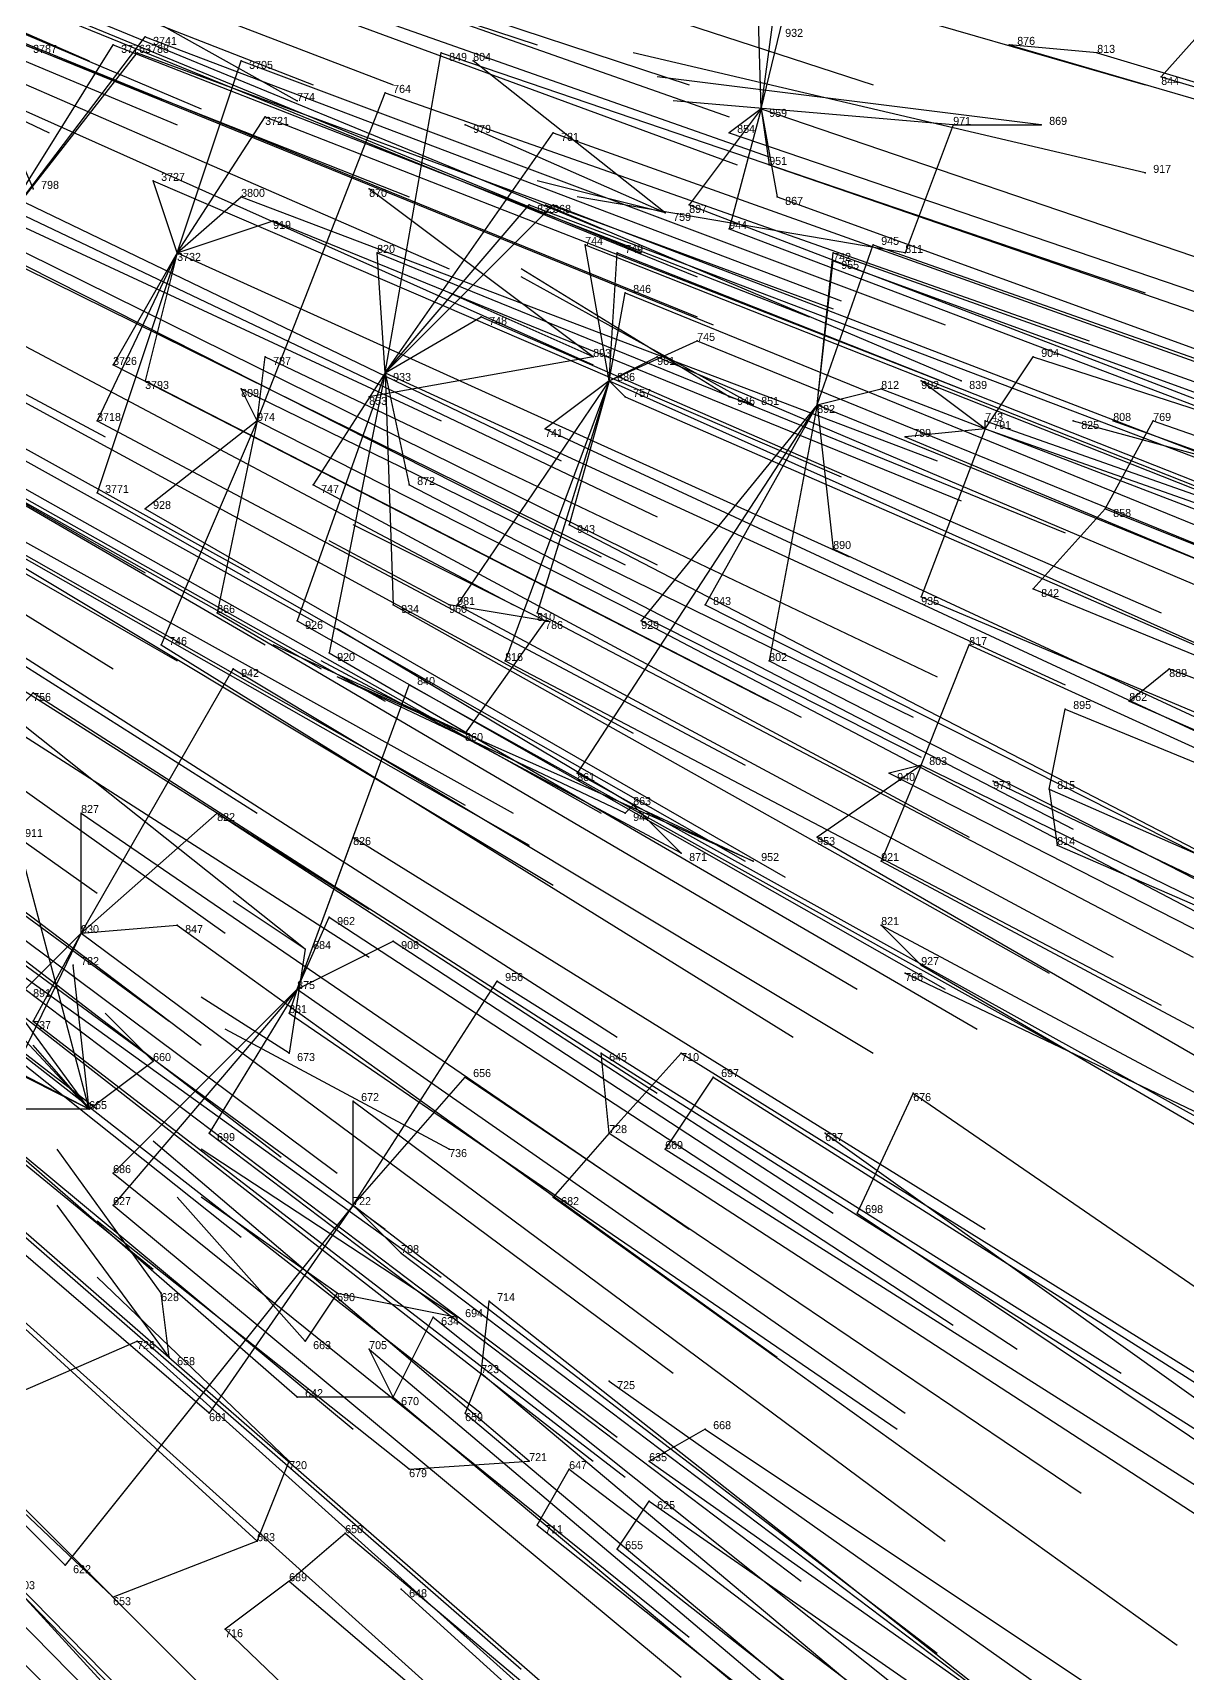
# Model space of a CAD drawing. Extents: x -0.5 to 0.59, y -0.5 to 0.58.
# Drawn here: x 0.314 to 0.4582, y -0.3285 to -0.1235 of the extents above; entities that cross this region are included whole.
import ezdxf

# ---------------------------------------------------------------- set-up
doc = ezdxf.new("R2010")
doc.units = 0
for name, color, linetype in [('Facilities', 3, 'CONTINUOUS'), ('Facilities_lines', 3, 'CONTINUOUS'), ('Normals', 1, 'CONTINUOUS'), ('Source_points', 5, 'CONTINUOUS'), ('Text', 3, 'CONTINUOUS')]:
    doc.layers.add(name, color=color, linetype=linetype)

msp = doc.modelspace()

# ---------------------------------------------------------------- linework, layer by layer
at = {"layer": 'Facilities', "color": 3}
for p in [(0.447, -0.126, -1.161), (0.405, -0.133, -1.067), (0.429, -0.135, -1.25), (0.453, -0.141, -1.25), (0.393, -0.146, -1.25), (0.332, -0.151, -0.911), (0.384, -0.164, -1.25), (0.358, -0.166, -0.987), (0.386, -0.167, -1.052), (0.43, -0.167, -1.25), (0.404, -0.17, -1.25), (0.412, -0.17, -1.114), (0.342, -0.172, -0.957), (0.444, -0.172, -1.191), (0.449, -0.172, -1.25), (0.433, -0.173, -1.166), (0.448, -0.183, -1.211), (0.378, -0.197, -1.25), (0.451, -0.207, -1.25), (0.425, -0.215, -1.191), (0.434, -0.217, -1.213), (0.441, -0.218, -1.23), (0.389, -0.22, -1.25), (0.32, -0.236, -0.993), (0.348, -0.238, -1.25), (0.423, -0.241, -1.25), (0.425, -0.24, -1.219), (0.347, -0.243, -1.058), (0.399, -0.254, -1.183), (0.424, -0.256, -1.238), (0.321, -0.258, -1.25), (0.386, -0.261, -1.163), (0.413, -0.261, -1.221), (0.366, -0.263, -1.25), (0.354, -0.27, -1.112), (0.352, -0.281, -1.25), (0.331, -0.289, -1.25), (0.37, -0.291, -1.176), (0.386, -0.292, -1.211), (0.359, -0.294, -1.161), (0.398, -0.298, -1.244), (0.361, -0.303, -1.25), (0.377, -0.31, -1.221), (0.342, -0.312, -1.25), (0.387, -0.313, -1.245), (0.346, -0.317, -1.172), (0.36, -0.318, -1.201)]:
    msp.add_point(p, dxfattribs=at)
at = {"layer": 'Facilities_lines', "color": 3}
for p, q in [((0.405, -0.133, -1.067), (0.414, -0.096, -1.063)), ((0.405, -0.133, -1.067), (0.41, -0.096, -1.054)), ((0.405, -0.133, -1.067), (0.404, -0.101, -1.042)), ((0.297, -0.104, -1.25), (0.314, -0.143, -1.25)), ((0.297, -0.104, -1.25), (0.347, -0.132, -1.25)), ((0.463, -0.12, -1.196), (0.455, -0.129, -1.182)), ((0.309, -0.149, -0.858), (0.328, -0.124, -0.877)), ((0.309, -0.149, -0.858), (0.324, -0.125, -0.869)), ((0.447, -0.126, -1.161), (0.436, -0.125, -1.134)), ((0.309, -0.149, -0.858), (0.327, -0.126, -0.876)), ((0.332, -0.151, -0.911), (0.34, -0.127, -0.908)), ((0.358, -0.166, -0.987), (0.365, -0.126, -0.966)), ((0.393, -0.146, -1.25), (0.369, -0.127, -1.25)), ((0.342, -0.172, -0.957), (0.358, -0.131, -0.953)), ((0.405, -0.133, -1.067), (0.396, -0.145, -1.053)), ((0.405, -0.133, -1.067), (0.401, -0.136, -1.058)), ((0.405, -0.133, -1.067), (0.401, -0.148, -1.068)), ((0.405, -0.133, -1.067), (0.407, -0.144, -1.081)), ((0.405, -0.133, -1.067), (0.406, -0.14, -1.073)), ((0.332, -0.151, -0.911), (0.343, -0.134, -0.92)), ((0.393, -0.146, -1.25), (0.368, -0.135, -1.25)), ((0.429, -0.135, -1.25), (0.423, -0.151, -1.25)), ((0.429, -0.135, -1.25), (0.44, -0.135, -1.25)), ((0.358, -0.166, -0.987), (0.379, -0.136, -1.007)), ((0.332, -0.151, -0.911), (0.329, -0.142, -0.897)), ((0.384, -0.164, -1.25), (0.356, -0.143, -1.25)), ((0.332, -0.151, -0.911), (0.34, -0.144, -0.923)), ((0.358, -0.166, -0.987), (0.376, -0.145, -1.008)), ((0.358, -0.166, -0.987), (0.379, -0.145, -1.014)), ((0.332, -0.151, -0.911), (0.344, -0.147, -0.935)), ((0.332, -0.151, -0.911), (0.322, -0.172, -0.911)), ((0.332, -0.151, -0.911), (0.322, -0.181, -0.923)), ((0.332, -0.151, -0.911), (0.324, -0.165, -0.908)), ((0.332, -0.151, -0.911), (0.328, -0.167, -0.92)), ((0.358, -0.166, -0.987), (0.357, -0.151, -0.969)), ((0.386, -0.167, -1.052), (0.383, -0.15, -1.028)), ((0.386, -0.167, -1.052), (0.387, -0.151, -1.039)), ((0.412, -0.17, -1.114), (0.419, -0.15, -1.113)), ((0.412, -0.17, -1.114), (0.414, -0.151, -1.101)), ((0.412, -0.17, -1.114), (0.414, -0.152, -1.104)), ((0.386, -0.167, -1.052), (0.388, -0.156, -1.046)), ((0.358, -0.166, -0.987), (0.37, -0.159, -1.008)), ((0.342, -0.172, -0.957), (0.343, -0.164, -0.951)), ((0.384, -0.164, -1.25), (0.356, -0.169, -1.25)), ((0.386, -0.167, -1.052), (0.397, -0.162, -1.071)), ((0.386, -0.167, -1.052), (0.392, -0.164, -1.061)), ((0.433, -0.173, -1.166), (0.439, -0.164, -1.171)), ((0.358, -0.166, -0.987), (0.347, -0.197, -0.999)), ((0.358, -0.166, -0.987), (0.349, -0.18, -0.982)), ((0.358, -0.166, -0.987), (0.351, -0.201, -1.012)), ((0.358, -0.166, -0.987), (0.361, -0.18, -1.008)), ((0.358, -0.166, -0.987), (0.359, -0.195, -1.022)), ((0.342, -0.172, -0.957), (0.34, -0.168, -0.948)), ((0.386, -0.167, -1.052), (0.367, -0.195, -1.038)), ((0.386, -0.167, -1.052), (0.373, -0.202, -1.059)), ((0.386, -0.167, -1.052), (0.377, -0.196, -1.062)), ((0.386, -0.167, -1.052), (0.378, -0.173, -1.039)), ((0.386, -0.167, -1.052), (0.381, -0.185, -1.059)), ((0.386, -0.167, -1.052), (0.388, -0.169, -1.059)), ((0.412, -0.17, -1.114), (0.42, -0.168, -1.13)), ((0.433, -0.173, -1.166), (0.425, -0.167, -1.141)), ((0.412, -0.17, -1.114), (0.382, -0.216, -1.097)), ((0.412, -0.17, -1.114), (0.39, -0.197, -1.091)), ((0.412, -0.17, -1.114), (0.398, -0.195, -1.109)), ((0.404, -0.17, -1.25), (0.401, -0.169, -1.25)), ((0.412, -0.17, -1.114), (0.406, -0.202, -1.133)), ((0.412, -0.17, -1.114), (0.414, -0.188, -1.137)), ((0.342, -0.172, -0.957), (0.328, -0.183, -0.939)), ((0.342, -0.172, -0.957), (0.33, -0.2, -0.965)), ((0.342, -0.172, -0.957), (0.337, -0.196, -0.973)), ((0.433, -0.173, -1.166), (0.433, -0.172, -1.164)), ((0.448, -0.183, -1.211), (0.454, -0.172, -1.212)), ((0.433, -0.173, -1.166), (0.423, -0.174, -1.144)), ((0.433, -0.173, -1.166), (0.425, -0.194, -1.167)), ((0.448, -0.183, -1.211), (0.439, -0.193, -1.199)), ((0.378, -0.197, -1.25), (0.366, -0.195, -1.25)), ((0.378, -0.197, -1.25), (0.368, -0.211, -1.25)), ((0.425, -0.215, -1.191), (0.431, -0.2, -1.187)), ((0.32, -0.236, -0.993), (0.339, -0.203, -0.988)), ((0.347, -0.243, -1.058), (0.361, -0.205, -1.038)), ((0.451, -0.207, -1.25), (0.456, -0.203, -1.247)), ((0.283, -0.239, -0.925), (0.314, -0.206, -0.939)), ((0.348, -0.238, -1.25), (0.309, -0.207, -1.25)), ((0.441, -0.218, -1.23), (0.443, -0.208, -1.224)), ((0.321, -0.258, -1.25), (0.278, -0.212, -1.25)), ((0.425, -0.215, -1.191), (0.412, -0.224, -1.172)), ((0.425, -0.215, -1.191), (0.42, -0.227, -1.192)), ((0.425, -0.215, -1.191), (0.421, -0.216, -1.184)), ((0.441, -0.218, -1.23), (0.442, -0.225, -1.238)), ((0.32, -0.236, -0.993), (0.32, -0.221, -0.971)), ((0.32, -0.236, -0.993), (0.337, -0.221, -1.006)), ((0.389, -0.22, -1.25), (0.388, -0.221, -1.25)), ((0.389, -0.22, -1.25), (0.395, -0.226, -1.25)), ((0.389, -0.22, -1.25), (0.404, -0.227, -1.25)), ((0.321, -0.258, -1.25), (0.312, -0.224, -1.25)), ((0.347, -0.243, -1.058), (0.354, -0.224, -1.047)), ((0.321, -0.258, -1.25), (0.299, -0.228, -1.25)), ((0.32, -0.236, -0.993), (0.332, -0.235, -1.017)), ((0.347, -0.243, -1.058), (0.351, -0.234, -1.056)), ((0.425, -0.24, -1.219), (0.42, -0.235, -1.203)), ((0.32, -0.236, -0.993), (0.305, -0.267, -1.012)), ((0.32, -0.236, -0.993), (0.311, -0.245, -0.99)), ((0.32, -0.236, -0.993), (0.313, -0.243, -0.991)), ((0.32, -0.236, -0.993), (0.314, -0.247, -0.999)), ((0.347, -0.243, -1.058), (0.359, -0.237, -1.076)), ((0.348, -0.238, -1.25), (0.346, -0.251, -1.25)), ((0.321, -0.258, -1.25), (0.319, -0.24, -1.25)), ((0.321, -0.258, -1.25), (0.289, -0.242, -1.25)), ((0.321, -0.258, -1.25), (0.292, -0.243, -1.25)), ((0.347, -0.243, -1.058), (0.324, -0.27, -1.054)), ((0.347, -0.243, -1.058), (0.324, -0.266, -1.046)), ((0.347, -0.243, -1.058), (0.336, -0.261, -1.064)), ((0.347, -0.243, -1.058), (0.346, -0.246, -1.06)), ((0.354, -0.27, -1.112), (0.372, -0.242, -1.109)), ((0.321, -0.258, -1.25), (0.329, -0.252, -1.25)), ((0.386, -0.261, -1.163), (0.385, -0.251, -1.15)), ((0.386, -0.261, -1.163), (0.395, -0.251, -1.169)), ((0.354, -0.27, -1.112), (0.368, -0.254, -1.119)), ((0.399, -0.254, -1.183), (0.393, -0.263, -1.181)), ((0.424, -0.256, -1.238), (0.417, -0.271, -1.244)), ((0.321, -0.258, -1.25), (0.296, -0.258, -1.25)), ((0.354, -0.27, -1.112), (0.354, -0.257, -1.093)), ((0.386, -0.261, -1.163), (0.379, -0.269, -1.163)), ((0.354, -0.27, -1.112), (0.318, -0.315, -1.12)), ((0.354, -0.27, -1.112), (0.336, -0.296, -1.119)), ((0.354, -0.27, -1.112), (0.36, -0.276, -1.132)), ((0.331, -0.289, -1.25), (0.33, -0.281, -1.25)), ((0.352, -0.281, -1.25), (0.348, -0.287, -1.25)), ((0.352, -0.281, -1.25), (0.367, -0.284, -1.25)), ((0.37, -0.291, -1.176), (0.371, -0.282, -1.166)), ((0.359, -0.294, -1.161), (0.364, -0.284, -1.155)), ((0.304, -0.297, -1.062), (0.327, -0.287, -1.087)), ((0.359, -0.294, -1.161), (0.356, -0.288, -1.144)), ((0.37, -0.291, -1.176), (0.368, -0.296, -1.181)), ((0.359, -0.294, -1.161), (0.347, -0.294, -1.137)), ((0.398, -0.298, -1.244), (0.391, -0.302, -1.25)), ((0.342, -0.312, -1.25), (0.346, -0.302, -1.25)), ((0.361, -0.303, -1.25), (0.376, -0.302, -1.25)), ((0.377, -0.31, -1.221), (0.381, -0.303, -1.216)), ((0.387, -0.313, -1.245), (0.391, -0.307, -1.243)), ((0.346, -0.317, -1.172), (0.353, -0.311, -1.175)), ((0.342, -0.312, -1.25), (0.324, -0.319, -1.25)), ((0.346, -0.317, -1.172), (0.338, -0.323, -1.169))]:
    msp.add_line(p, q, dxfattribs=at)
at = {"layer": 'Normals', "color": 1}
for p, q in [((0.236, -0.09, -0.631), (0.321, -0.127, -0.595)), ((0.232, -0.096, -0.629), (0.316, -0.136, -0.592)), ((0.262, -0.096, -0.699), (0.349, -0.13, -0.662)), ((0.289, -0.096, -0.761), (0.377, -0.125, -0.723)), ((0.25, -0.097, -0.67), (0.335, -0.133, -0.633)), ((0.273, -0.097, -0.723), (0.359, -0.13, -0.685)), ((0.246, -0.099, -0.664), (0.332, -0.135, -0.627)), ((0.308, -0.101, -0.811), (0.396, -0.13, -0.773)), ((0.33, -0.101, -0.863), (0.419, -0.13, -0.827)), ((0.313, -0.103, -0.825), (0.401, -0.134, -0.788)), ((0.363, -0.104, -0.946), (0.453, -0.13, -0.908)), ((0.315, -0.108, -0.832), (0.402, -0.14, -0.795)), ((0.318, -0.108, -0.84), (0.406, -0.139, -0.803)), ((0.275, -0.11, -0.74), (0.361, -0.144, -0.702)), ((0.3, -0.113, -0.801), (0.385, -0.148, -0.762)), ((0.281, -0.116, -0.76), (0.366, -0.153, -0.722)), ((0.305, -0.116, -0.815), (0.39, -0.151, -0.778)), ((0.311, -0.119, -0.831), (0.397, -0.154, -0.794)), ((0.311, -0.124, -0.837), (0.397, -0.159, -0.799)), ((0.313, -0.125, -0.843), (0.399, -0.16, -0.806)), ((0.324, -0.125, -0.869), (0.411, -0.159, -0.833)), ((0.328, -0.124, -0.877), (0.415, -0.157, -0.84)), ((0.436, -0.125, -1.134), (0.525, -0.151, -1.097)), ((0.299, -0.127, -0.813), (0.384, -0.165, -0.775)), ((0.327, -0.126, -0.876), (0.414, -0.158, -0.84)), ((0.34, -0.127, -0.908), (0.428, -0.16, -0.872)), ((0.365, -0.126, -0.966), (0.453, -0.156, -0.929)), ((0.369, -0.127, -1.25), (0.369, -0.127, -1.15)), ((0.453, -0.141, -1.25), (0.389, -0.126, -1.175)), ((0.447, -0.126, -1.161), (0.54, -0.154, -1.136)), ((0.44, -0.135, -1.25), (0.392, -0.129, -1.163)), ((0.455, -0.129, -1.182), (0.549, -0.157, -1.163)), ((0.241, -0.13, -0.686), (0.323, -0.174, -0.648)), ((0.358, -0.131, -0.953), (0.446, -0.162, -0.916)), ((0.281, -0.133, -0.778), (0.365, -0.172, -0.739)), ((0.347, -0.132, -1.25), (0.347, -0.132, -1.15)), ((0.429, -0.135, -1.25), (0.394, -0.132, -1.156)), ((0.405, -0.133, -1.067), (0.493, -0.163, -1.029)), ((0.343, -0.134, -0.92), (0.43, -0.168, -0.884)), ((0.368, -0.135, -1.25), (0.368, -0.135, -1.15)), ((0.297, -0.137, -0.817), (0.38, -0.177, -0.78)), ((0.379, -0.136, -1.007), (0.466, -0.167, -0.969)), ((0.401, -0.136, -1.058), (0.489, -0.166, -1.021)), ((0.406, -0.14, -1.073), (0.493, -0.17, -1.036)), ((0.314, -0.143, -1.25), (0.314, -0.143, -1.15)), ((0.329, -0.142, -0.897), (0.415, -0.179, -0.86)), ((0.356, -0.143, -1.25), (0.356, -0.143, -1.15)), ((0.393, -0.146, -1.25), (0.377, -0.142, -1.151)), ((0.248, -0.145, -0.719), (0.328, -0.191, -0.68)), ((0.308, -0.144, -0.85), (0.392, -0.184, -0.812)), ((0.34, -0.144, -0.923), (0.427, -0.177, -0.886)), ((0.376, -0.145, -1.008), (0.463, -0.178, -0.971)), ((0.43, -0.167, -1.25), (0.378, -0.145, -1.167)), ((0.379, -0.145, -1.014), (0.465, -0.178, -0.976)), ((0.423, -0.151, -1.25), (0.382, -0.144, -1.159)), ((0.396, -0.145, -1.053), (0.482, -0.178, -1.015)), ((0.407, -0.144, -1.081), (0.495, -0.176, -1.043)), ((0.26, -0.146, -0.746), (0.341, -0.191, -0.708)), ((0.302, -0.147, -0.841), (0.385, -0.189, -0.804)), ((0.344, -0.147, -0.935), (0.43, -0.182, -0.899)), ((0.305, -0.149, -0.848), (0.388, -0.19, -0.81)), ((0.309, -0.149, -0.858), (0.392, -0.19, -0.82)), ((0.401, -0.148, -1.068), (0.488, -0.181, -1.031)), ((0.291, -0.151, -0.821), (0.374, -0.195, -0.784)), ((0.332, -0.151, -0.911), (0.416, -0.189, -0.874)), ((0.357, -0.151, -0.969), (0.443, -0.186, -0.932)), ((0.383, -0.15, -1.028), (0.469, -0.184, -0.99)), ((0.387, -0.151, -1.039), (0.473, -0.185, -1)), ((0.414, -0.151, -1.101), (0.501, -0.182, -1.064)), ((0.419, -0.15, -1.113), (0.507, -0.181, -1.077)), ((0.268, -0.152, -0.772), (0.349, -0.197, -0.734)), ((0.401, -0.169, -1.25), (0.375, -0.153, -1.155)), ((0.414, -0.152, -1.104), (0.502, -0.184, -1.067)), ((0.245, -0.154, -0.725), (0.324, -0.203, -0.686)), ((0.264, -0.154, -0.763), (0.343, -0.2, -0.725)), ((0.404, -0.17, -1.25), (0.375, -0.154, -1.156)), ((0.252, -0.156, -0.74), (0.332, -0.202, -0.702)), ((0.384, -0.164, -1.25), (0.366, -0.156, -1.152)), ((0.388, -0.156, -1.046), (0.474, -0.191, -1.008)), ((0.27, -0.158, -0.781), (0.35, -0.203, -0.742)), ((0.37, -0.159, -1.008), (0.455, -0.196, -0.97)), ((0.278, -0.162, -0.804), (0.358, -0.207, -0.766)), ((0.343, -0.164, -0.951), (0.427, -0.204, -0.914)), ((0.392, -0.164, -1.061), (0.477, -0.2, -1.024)), ((0.397, -0.162, -1.071), (0.483, -0.197, -1.033)), ((0.439, -0.164, -1.171), (0.532, -0.194, -1.15)), ((0.324, -0.165, -0.908), (0.406, -0.207, -0.87)), ((0.358, -0.166, -0.987), (0.443, -0.205, -0.95)), ((0.308, -0.167, -0.876), (0.389, -0.211, -0.838)), ((0.328, -0.167, -0.92), (0.41, -0.209, -0.882)), ((0.34, -0.168, -0.948), (0.424, -0.209, -0.912)), ((0.386, -0.167, -1.052), (0.471, -0.205, -1.015)), ((0.42, -0.168, -1.13), (0.506, -0.201, -1.093)), ((0.425, -0.167, -1.141), (0.511, -0.201, -1.104)), ((0.356, -0.169, -1.25), (0.356, -0.169, -1.15)), ((0.388, -0.169, -1.059), (0.473, -0.206, -1.021)), ((0.412, -0.17, -1.114), (0.498, -0.205, -1.077)), ((0.263, -0.171, -0.786), (0.342, -0.221, -0.748)), ((0.322, -0.172, -0.911), (0.403, -0.215, -0.874)), ((0.342, -0.172, -0.957), (0.425, -0.214, -0.92)), ((0.433, -0.172, -1.164), (0.524, -0.204, -1.139)), ((0.444, -0.172, -1.191), (0.54, -0.198, -1.181)), ((0.449, -0.172, -1.25), (0.527, -0.2, -1.306)), ((0.454, -0.172, -1.212), (0.548, -0.205, -1.216)), ((0.287, -0.174, -0.84), (0.368, -0.22, -0.802)), ((0.378, -0.173, -1.039), (0.462, -0.212, -1.001)), ((0.423, -0.174, -1.144), (0.509, -0.21, -1.107)), ((0.433, -0.173, -1.166), (0.524, -0.205, -1.141)), ((0.293, -0.176, -0.855), (0.374, -0.221, -0.817)), ((0.305, -0.176, -0.88), (0.385, -0.221, -0.842)), ((0.247, -0.178, -0.76), (0.322, -0.231, -0.722)), ((0.295, -0.179, -0.863), (0.376, -0.225, -0.826)), ((0.349, -0.18, -0.982), (0.431, -0.224, -0.945)), ((0.361, -0.18, -1.008), (0.444, -0.223, -0.972)), ((0.262, -0.182, -0.799), (0.338, -0.236, -0.762)), ((0.299, -0.182, -0.875), (0.379, -0.23, -0.838)), ((0.322, -0.181, -0.923), (0.403, -0.227, -0.887)), ((0.277, -0.183, -0.83), (0.356, -0.233, -0.794)), ((0.328, -0.183, -0.939), (0.408, -0.229, -0.901)), ((0.448, -0.183, -1.211), (0.541, -0.22, -1.219)), ((0.378, -0.197, -1.25), (0.354, -0.185, -1.154)), ((0.381, -0.185, -1.059), (0.464, -0.228, -1.023)), ((0.366, -0.195, -1.25), (0.351, -0.187, -1.152)), ((0.414, -0.188, -1.137), (0.498, -0.227, -1.1)), ((0.278, -0.189, -0.84), (0.356, -0.239, -0.803)), ((0.256, -0.192, -0.8), (0.331, -0.247, -0.763)), ((0.261, -0.194, -0.813), (0.335, -0.25, -0.776)), ((0.425, -0.194, -1.167), (0.513, -0.231, -1.139)), ((0.439, -0.193, -1.199), (0.532, -0.231, -1.193)), ((0.337, -0.196, -0.973), (0.417, -0.243, -0.936)), ((0.359, -0.195, -1.022), (0.441, -0.241, -0.986)), ((0.367, -0.195, -1.038), (0.449, -0.239, -1.002)), ((0.377, -0.196, -1.062), (0.459, -0.239, -1.026)), ((0.398, -0.195, -1.109), (0.481, -0.237, -1.071)), ((0.347, -0.197, -0.999), (0.428, -0.243, -0.962)), ((0.389, -0.22, -1.25), (0.352, -0.198, -1.16)), ((0.39, -0.197, -1.091), (0.472, -0.24, -1.054)), ((0.309, -0.199, -0.918), (0.387, -0.249, -0.881)), ((0.33, -0.2, -0.965), (0.409, -0.249, -0.927)), ((0.368, -0.211, -1.25), (0.344, -0.2, -1.154)), ((0.431, -0.2, -1.187), (0.521, -0.241, -1.174)), ((0.248, -0.201, -0.798), (0.322, -0.258, -0.761)), ((0.395, -0.226, -1.25), (0.35, -0.202, -1.164)), ((0.351, -0.201, -1.012), (0.432, -0.248, -0.976)), ((0.373, -0.202, -1.059), (0.455, -0.245, -1.023)), ((0.406, -0.202, -1.133), (0.488, -0.244, -1.096)), ((0.339, -0.203, -0.988), (0.419, -0.251, -0.951)), ((0.388, -0.221, -1.25), (0.352, -0.204, -1.158)), ((0.404, -0.227, -1.25), (0.352, -0.204, -1.168)), ((0.361, -0.205, -1.038), (0.442, -0.25, -1.001)), ((0.456, -0.203, -1.247), (0.54, -0.234, -1.291)), ((0.314, -0.206, -0.939), (0.392, -0.256, -0.902)), ((0.451, -0.207, -1.25), (0.528, -0.241, -1.305)), ((0.272, -0.208, -0.855), (0.345, -0.264, -0.817)), ((0.443, -0.208, -1.224), (0.533, -0.245, -1.249)), ((0.277, -0.21, -0.869), (0.352, -0.266, -0.832)), ((0.425, -0.215, -1.191), (0.515, -0.259, -1.187)), ((0.267, -0.216, -0.86), (0.34, -0.274, -0.823)), ((0.382, -0.216, -1.097), (0.463, -0.261, -1.06)), ((0.421, -0.216, -1.184), (0.509, -0.261, -1.17)), ((0.434, -0.217, -1.213), (0.524, -0.26, -1.216)), ((0.257, -0.219, -0.844), (0.329, -0.278, -0.807)), ((0.283, -0.218, -0.894), (0.358, -0.273, -0.857)), ((0.441, -0.218, -1.23), (0.527, -0.256, -1.265)), ((0.32, -0.221, -0.971), (0.396, -0.273, -0.934)), ((0.337, -0.221, -1.006), (0.414, -0.271, -0.969)), ((0.29, -0.225, -0.917), (0.365, -0.279, -0.881)), ((0.354, -0.224, -1.047), (0.433, -0.273, -1.011)), ((0.412, -0.224, -1.172), (0.495, -0.272, -1.144)), ((0.442, -0.225, -1.238), (0.527, -0.262, -1.273)), ((0.42, -0.227, -1.192), (0.508, -0.274, -1.188)), ((0.347, -0.294, -1.137), (0.277, -0.233, -1.174)), ((0.348, -0.238, -1.25), (0.339, -0.232, -1.151)), ((0.336, -0.296, -1.119), (0.265, -0.235, -1.156)), ((0.332, -0.235, -1.017), (0.407, -0.289, -0.98)), ((0.351, -0.234, -1.056), (0.429, -0.285, -1.019)), ((0.42, -0.235, -1.203), (0.508, -0.282, -1.203)), ((0.32, -0.236, -0.993), (0.394, -0.291, -0.956)), ((0.359, -0.237, -1.076), (0.437, -0.288, -1.039)), ((0.283, -0.239, -0.925), (0.354, -0.298, -0.888)), ((0.297, -0.239, -0.952), (0.37, -0.296, -0.915)), ((0.319, -0.24, -1.25), (0.319, -0.24, -1.15)), ((0.423, -0.241, -1.25), (0.492, -0.274, -1.315)), ((0.425, -0.24, -1.219), (0.509, -0.289, -1.242)), ((0.313, -0.243, -0.991), (0.387, -0.299, -0.954)), ((0.347, -0.243, -1.058), (0.423, -0.296, -1.021)), ((0.372, -0.242, -1.109), (0.45, -0.291, -1.072)), ((0.311, -0.245, -0.99), (0.384, -0.302, -0.952)), ((0.329, -0.252, -1.25), (0.323, -0.246, -1.15)), ((0.346, -0.251, -1.25), (0.335, -0.244, -1.151)), ((0.346, -0.246, -1.06), (0.422, -0.298, -1.023)), ((0.314, -0.247, -0.999), (0.388, -0.304, -0.962)), ((0.366, -0.263, -1.25), (0.338, -0.248, -1.155)), ((0.318, -0.315, -1.12), (0.253, -0.25, -1.157)), ((0.321, -0.258, -1.25), (0.314, -0.25, -1.151)), ((0.385, -0.251, -1.15), (0.464, -0.301, -1.113)), ((0.395, -0.251, -1.169), (0.477, -0.302, -1.145)), ((0.368, -0.254, -1.119), (0.445, -0.306, -1.081)), ((0.399, -0.254, -1.183), (0.481, -0.306, -1.16)), ((0.424, -0.256, -1.238), (0.504, -0.311, -1.26)), ((0.354, -0.257, -1.093), (0.428, -0.312, -1.055)), ((0.376, -0.302, -1.25), (0.329, -0.262, -1.171)), ((0.336, -0.261, -1.064), (0.41, -0.317, -1.027)), ((0.386, -0.261, -1.163), (0.466, -0.313, -1.135)), ((0.413, -0.261, -1.221), (0.494, -0.319, -1.231)), ((0.33, -0.281, -1.25), (0.317, -0.263, -1.153)), ((0.367, -0.284, -1.25), (0.335, -0.263, -1.158)), ((0.393, -0.263, -1.181), (0.475, -0.315, -1.16)), ((0.324, -0.266, -1.046), (0.396, -0.324, -1.009)), ((0.305, -0.267, -1.012), (0.375, -0.328, -0.975)), ((0.308, -0.269, -1.022), (0.378, -0.33, -0.985)), ((0.331, -0.289, -1.25), (0.317, -0.27, -1.153)), ((0.324, -0.27, -1.054), (0.395, -0.329, -1.016)), ((0.348, -0.287, -1.25), (0.332, -0.269, -1.153)), ((0.352, -0.281, -1.25), (0.335, -0.269, -1.152)), ((0.354, -0.27, -1.112), (0.427, -0.326, -1.074)), ((0.379, -0.269, -1.163), (0.457, -0.325, -1.133)), ((0.361, -0.303, -1.25), (0.322, -0.272, -1.163)), ((0.417, -0.271, -1.244), (0.496, -0.324, -1.275)), ((0.334, -0.344, -1.199), (0.264, -0.273, -1.204)), ((0.3, -0.273, -1.014), (0.369, -0.335, -0.976)), ((0.351, -0.346, -1.232), (0.281, -0.276, -1.219)), ((0.36, -0.276, -1.132), (0.434, -0.332, -1.095)), ((0.342, -0.312, -1.25), (0.307, -0.28, -1.162)), ((0.346, -0.302, -1.25), (0.322, -0.279, -1.156)), ((0.345, -0.354, -1.236), (0.278, -0.281, -1.22)), ((0.371, -0.282, -1.166), (0.447, -0.342, -1.142)), ((0.364, -0.284, -1.155), (0.438, -0.343, -1.123)), ((0.327, -0.287, -1.087), (0.396, -0.349, -1.05)), ((0.356, -0.288, -1.144), (0.427, -0.348, -1.107)), ((0.286, -0.291, -1.02), (0.351, -0.357, -0.982)), ((0.37, -0.291, -1.176), (0.445, -0.354, -1.158)), ((0.386, -0.292, -1.211), (0.468, -0.35, -1.206)), ((0.359, -0.294, -1.161), (0.433, -0.356, -1.134)), ((0.368, -0.296, -1.181), (0.443, -0.359, -1.162)), ((0.284, -0.298, -1.029), (0.349, -0.364, -0.991)), ((0.398, -0.298, -1.244), (0.479, -0.352, -1.27)), ((0.324, -0.319, -1.25), (0.305, -0.301, -1.154)), ((0.381, -0.303, -1.216), (0.46, -0.363, -1.217)), ((0.391, -0.302, -1.25), (0.462, -0.352, -1.299)), ((0.391, -0.307, -1.243), (0.463, -0.357, -1.292)), ((0.353, -0.311, -1.175), (0.428, -0.374, -1.155)), ((0.377, -0.31, -1.221), (0.455, -0.372, -1.231)), ((0.387, -0.313, -1.245), (0.461, -0.371, -1.279)), ((0.311, -0.317, -1.111), (0.376, -0.384, -1.074)), ((0.346, -0.317, -1.172), (0.42, -0.38, -1.15)), ((0.36, -0.318, -1.201), (0.434, -0.385, -1.194)), ((0.338, -0.323, -1.169), (0.409, -0.391, -1.149))]:
    msp.add_line(p, q, dxfattribs=at)
at = {"layer": 'Source_points', "color": 5}
for p in [(0.324, -0.125, -0.869), (0.328, -0.124, -0.877), (0.436, -0.125, -1.134), (0.327, -0.126, -0.876), (0.34, -0.127, -0.908), (0.365, -0.126, -0.966), (0.369, -0.127, -1.25), (0.455, -0.129, -1.182), (0.358, -0.131, -0.953), (0.347, -0.132, -1.25), (0.343, -0.134, -0.92), (0.368, -0.135, -1.25), (0.44, -0.135, -1.25), (0.379, -0.136, -1.007), (0.401, -0.136, -1.058), (0.406, -0.14, -1.073), (0.314, -0.143, -1.25), (0.329, -0.142, -0.897), (0.356, -0.143, -1.25), (0.34, -0.144, -0.923), (0.376, -0.145, -1.008), (0.379, -0.145, -1.014), (0.396, -0.145, -1.053), (0.407, -0.144, -1.081), (0.344, -0.147, -0.935), (0.401, -0.148, -1.068), (0.357, -0.151, -0.969), (0.383, -0.15, -1.028), (0.387, -0.151, -1.039), (0.414, -0.151, -1.101), (0.419, -0.15, -1.113), (0.423, -0.151, -1.25), (0.414, -0.152, -1.104), (0.388, -0.156, -1.046), (0.37, -0.159, -1.008), (0.343, -0.164, -0.951), (0.392, -0.164, -1.061), (0.397, -0.162, -1.071), (0.439, -0.164, -1.171), (0.324, -0.165, -0.908), (0.328, -0.167, -0.92), (0.34, -0.168, -0.948), (0.42, -0.168, -1.13), (0.425, -0.167, -1.141), (0.356, -0.169, -1.25), (0.388, -0.169, -1.059), (0.401, -0.169, -1.25), (0.322, -0.172, -0.911), (0.433, -0.172, -1.164), (0.454, -0.172, -1.212), (0.378, -0.173, -1.039), (0.423, -0.174, -1.144), (0.349, -0.18, -0.982), (0.361, -0.18, -1.008), (0.322, -0.181, -0.923), (0.328, -0.183, -0.939), (0.381, -0.185, -1.059), (0.414, -0.188, -1.137), (0.425, -0.194, -1.167), (0.439, -0.193, -1.199), (0.337, -0.196, -0.973), (0.359, -0.195, -1.022), (0.366, -0.195, -1.25), (0.367, -0.195, -1.038), (0.377, -0.196, -1.062), (0.398, -0.195, -1.109), (0.347, -0.197, -0.999), (0.39, -0.197, -1.091), (0.33, -0.2, -0.965), (0.431, -0.2, -1.187), (0.351, -0.201, -1.012), (0.373, -0.202, -1.059), (0.406, -0.202, -1.133), (0.339, -0.203, -0.988), (0.361, -0.205, -1.038), (0.456, -0.203, -1.247), (0.314, -0.206, -0.939), (0.443, -0.208, -1.224), (0.368, -0.211, -1.25), (0.382, -0.216, -1.097), (0.421, -0.216, -1.184), (0.32, -0.221, -0.971), (0.337, -0.221, -1.006), (0.388, -0.221, -1.25), (0.354, -0.224, -1.047), (0.412, -0.224, -1.172), (0.442, -0.225, -1.238), (0.395, -0.226, -1.25), (0.404, -0.227, -1.25), (0.42, -0.227, -1.192), (0.332, -0.235, -1.017), (0.351, -0.234, -1.056), (0.42, -0.235, -1.203), (0.359, -0.237, -1.076), (0.319, -0.24, -1.25), (0.372, -0.242, -1.109), (0.346, -0.246, -1.06), (0.314, -0.247, -0.999), (0.329, -0.252, -1.25), (0.346, -0.251, -1.25), (0.385, -0.251, -1.15), (0.395, -0.251, -1.169), (0.368, -0.254, -1.119), (0.354, -0.257, -1.093), (0.336, -0.261, -1.064), (0.393, -0.263, -1.181), (0.324, -0.266, -1.046), (0.324, -0.27, -1.054), (0.379, -0.269, -1.163), (0.417, -0.271, -1.244), (0.36, -0.276, -1.132), (0.33, -0.281, -1.25), (0.371, -0.282, -1.166), (0.364, -0.284, -1.155), (0.367, -0.284, -1.25), (0.327, -0.287, -1.087), (0.348, -0.287, -1.25), (0.356, -0.288, -1.144), (0.347, -0.294, -1.137), (0.336, -0.296, -1.119), (0.368, -0.296, -1.181), (0.346, -0.302, -1.25), (0.376, -0.302, -1.25), (0.381, -0.303, -1.216), (0.391, -0.302, -1.25), (0.391, -0.307, -1.243), (0.353, -0.311, -1.175), (0.318, -0.315, -1.12), (0.324, -0.319, -1.25), (0.338, -0.323, -1.169)]:
    msp.add_point(p, dxfattribs=at)

# ---------------------------------------------------------------- texts
at = {"layer": 'Text', "color": 3}
for s, p in [('932', (0.408, -0.124, -1.25)), ('3787', (0.314, -0.126, -0.843)), ('3776', (0.325, -0.126, -0.869)), ('3788', (0.328, -0.126, -0.876)), ('3741', (0.329, -0.125, -0.877)), ('876', (0.437, -0.125, -1.134)), ('813', (0.447, -0.126, -1.161)), ('3705', (0.341, -0.128, -0.908)), ('849', (0.366, -0.127, -0.966)), ('804', (0.369, -0.127, -1.25)), ('844', (0.455, -0.13, -1.182)), ('774', (0.347, -0.132, -1.25)), ('764', (0.359, -0.131, -0.953)), ('959', (0.406, -0.134, -1.067)), ('3721', (0.343, -0.135, -0.92)), ('979', (0.369, -0.136, -1.25)), ('854', (0.402, -0.136, -1.058)), ('971', (0.429, -0.135, -1.25)), ('869', (0.441, -0.135, -1.25)), ('781', (0.38, -0.137, -1.007)), ('951', (0.406, -0.14, -1.073)), ('3727', (0.33, -0.142, -0.897)), ('917', (0.454, -0.141, -1.25)), ('798', (0.315, -0.143, -1.25)), ('3800', (0.34, -0.144, -0.923)), ('870', (0.356, -0.144, -1.25)), ('835', (0.377, -0.146, -1.008)), ('968', (0.379, -0.146, -1.014)), ('897', (0.396, -0.146, -1.053)), ('867', (0.408, -0.145, -1.081)), ('919', (0.344, -0.148, -0.935)), ('759', (0.394, -0.147, -1.25)), ('944', (0.401, -0.148, -1.068)), ('744', (0.383, -0.15, -1.028)), ('945', (0.42, -0.15, -1.113)), ('3732', (0.332, -0.152, -0.911)), ('820', (0.357, -0.151, -0.969)), ('749', (0.388, -0.151, -1.039)), ('742', (0.414, -0.152, -1.101)), ('811', (0.423, -0.151, -1.25)), ('955', (0.415, -0.153, -1.104)), ('846', (0.389, -0.156, -1.046)), ('748', (0.371, -0.16, -1.008)), ('745', (0.397, -0.162, -1.071)), ('3726', (0.324, -0.165, -0.908)), ('787', (0.344, -0.165, -0.951)), ('893', (0.384, -0.164, -1.25)), ('961', (0.392, -0.165, -1.061)), ('904', (0.44, -0.164, -1.171)), ('933', (0.359, -0.167, -0.987)), ('886', (0.387, -0.167, -1.052)), ('3793', (0.328, -0.168, -0.92)), ('809', (0.34, -0.169, -0.948)), ('757', (0.389, -0.169, -1.059)), ('812', (0.42, -0.168, -1.13)), ('902', (0.425, -0.168, -1.141)), ('839', (0.431, -0.168, -1.25)), ('853', (0.356, -0.17, -1.25)), ('946', (0.402, -0.17, -1.25)), ('851', (0.405, -0.17, -1.25)), ('892', (0.412, -0.171, -1.114)), ('3718', (0.322, -0.172, -0.911)), ('974', (0.342, -0.172, -0.957)), ('743', (0.433, -0.172, -1.164)), ('791', (0.434, -0.173, -1.166)), ('825', (0.445, -0.173, -1.191)), ('808', (0.449, -0.172, -1.25)), ('769', (0.454, -0.172, -1.212)), ('741', (0.378, -0.174, -1.039)), ('799', (0.424, -0.174, -1.144)), ('3771', (0.323, -0.181, -0.923)), ('747', (0.35, -0.181, -0.982)), ('872', (0.362, -0.18, -1.008)), ('928', (0.329, -0.183, -0.939)), ('858', (0.449, -0.184, -1.211)), ('943', (0.382, -0.186, -1.059)), ('890', (0.414, -0.188, -1.137)), ('981', (0.367, -0.195, -1.038)), ('843', (0.399, -0.195, -1.109)), ('935', (0.425, -0.195, -1.167)), ('842', (0.44, -0.194, -1.199)), ('866', (0.337, -0.196, -0.973)), ('934', (0.36, -0.196, -1.022)), ('960', (0.366, -0.196, -1.25)), ('810', (0.377, -0.197, -1.062)), ('926', (0.348, -0.198, -0.999)), ('786', (0.378, -0.198, -1.25)), ('929', (0.39, -0.198, -1.091)), ('746', (0.331, -0.2, -0.965)), ('817', (0.431, -0.2, -1.187)), ('920', (0.352, -0.202, -1.012)), ('816', (0.373, -0.202, -1.059)), ('802', (0.406, -0.202, -1.133)), ('942', (0.34, -0.204, -0.988)), ('840', (0.362, -0.205, -1.038)), ('889', (0.456, -0.204, -1.247)), ('756', (0.314, -0.207, -0.939)), ('895', (0.444, -0.208, -1.224)), ('862', (0.451, -0.207, -1.25)), ('860', (0.368, -0.212, -1.25)), ('803', (0.426, -0.215, -1.191)), ('861', (0.382, -0.217, -1.097)), ('940', (0.422, -0.217, -1.184)), ('973', (0.434, -0.218, -1.213)), ('815', (0.442, -0.218, -1.23)), ('863', (0.389, -0.22, -1.25)), ('827', (0.32, -0.221, -0.971)), ('822', (0.337, -0.222, -1.006)), ('947', (0.389, -0.222, -1.25)), ('911', (0.313, -0.224, -1.25)), ('826', (0.354, -0.225, -1.047)), ('953', (0.412, -0.225, -1.172)), ('814', (0.442, -0.225, -1.238)), ('871', (0.396, -0.227, -1.25)), ('952', (0.405, -0.227, -1.25)), ('921', (0.42, -0.227, -1.192)), ('930', (0.32, -0.236, -0.993)), ('847', (0.333, -0.236, -1.017)), ('962', (0.352, -0.235, -1.056)), ('821', (0.42, -0.235, -1.203)), ('884', (0.349, -0.238, -1.25)), ('908', (0.36, -0.238, -1.076)), ('782', (0.32, -0.24, -1.25)), ('927', (0.425, -0.24, -1.219)), ('956', (0.373, -0.242, -1.109)), ('766', (0.423, -0.242, -1.25)), ('891', (0.314, -0.244, -0.991)), ('875', (0.347, -0.243, -1.058)), ('831', (0.346, -0.246, -1.06)), ('737', (0.314, -0.248, -0.999)), ('660', (0.329, -0.252, -1.25)), ('673', (0.347, -0.252, -1.25)), ('645', (0.386, -0.252, -1.15)), ('710', (0.395, -0.252, -1.169)), ('656', (0.369, -0.254, -1.119)), ('697', (0.4, -0.254, -1.183)), ('672', (0.355, -0.257, -1.093)), ('676', (0.424, -0.257, -1.238)), ('665', (0.321, -0.258, -1.25)), ('728', (0.386, -0.261, -1.163)), ('699', (0.337, -0.262, -1.064)), ('669', (0.393, -0.263, -1.181)), ('637', (0.413, -0.262, -1.221)), ('736', (0.366, -0.264, -1.25)), ('686', (0.324, -0.266, -1.046)), ('627', (0.324, -0.27, -1.054)), ('722', (0.354, -0.27, -1.112)), ('682', (0.38, -0.27, -1.163)), ('698', (0.418, -0.271, -1.244)), ('708', (0.36, -0.276, -1.132)), ('628', (0.33, -0.282, -1.25)), ('690', (0.352, -0.282, -1.25)), ('714', (0.372, -0.282, -1.166)), ('634', (0.365, -0.285, -1.155)), ('694', (0.368, -0.284, -1.25)), ('726', (0.327, -0.288, -1.087)), ('663', (0.349, -0.288, -1.25)), ('705', (0.356, -0.288, -1.144)), ('658', (0.332, -0.29, -1.25)), ('723', (0.37, -0.291, -1.176)), ('642', (0.348, -0.294, -1.137)), ('725', (0.387, -0.293, -1.211)), ('670', (0.36, -0.295, -1.161)), ('661', (0.336, -0.297, -1.119)), ('659', (0.368, -0.297, -1.181)), ('668', (0.399, -0.298, -1.244)), ('721', (0.376, -0.302, -1.25)), ('635', (0.391, -0.302, -1.25)), ('720', (0.346, -0.303, -1.25)), ('679', (0.361, -0.304, -1.25)), ('647', (0.381, -0.303, -1.216)), ('625', (0.392, -0.308, -1.243)), ('683', (0.342, -0.312, -1.25)), ('650', (0.353, -0.311, -1.175)), ('711', (0.378, -0.311, -1.221)), ('655', (0.388, -0.313, -1.245)), ('622', (0.319, -0.316, -1.12)), ('703', (0.312, -0.318, -1.111)), ('689', (0.346, -0.317, -1.172)), ('653', (0.324, -0.32, -1.25)), ('648', (0.361, -0.319, -1.201)), ('716', (0.338, -0.324, -1.169))]:
    msp.add_text(s, height=0.001, dxfattribs=at).set_placement(p)

doc.saveas('drawing.dxf')
